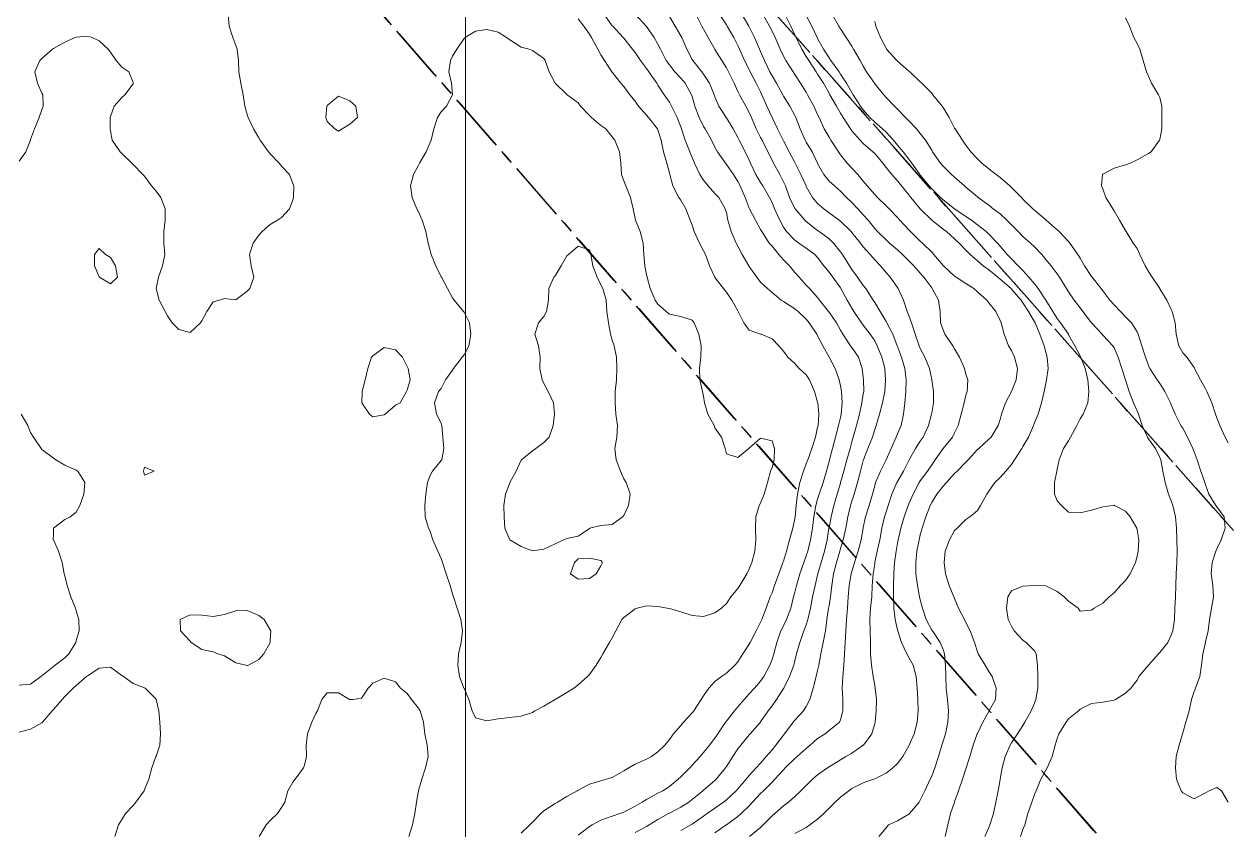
# Model space of a CAD drawing. Header units: centimetres. Extents: x 0 to 642158, y -847 to 649707.
# Drawn here: x 617247.5 to 617300.2, y 620325.5 to 620360.8 of the extents above; entities that cross this region are included whole.
import ezdxf

# ---------------------------------------------------------------- set-up
doc = ezdxf.new("R2010")
doc.units = ezdxf.units.CM
doc.header["$MEASUREMENT"] = 0
doc.linetypes.add('CENTERX2', pattern=[4, 2.5, -0.5, 0.5, -0.5])
doc.layers.add('MEV_grille', color=254, linetype='Continuous', lineweight=9)
doc.layers.add('WAL_topographie 0.5', color=253, linetype='Continuous', lineweight=20)
doc.layers.add('SPW_parcellaire cadastral', color=7, linetype='CENTERX2', lineweight=25, true_color=0xff0542)

# ---------------------------------------------------------------- blocks, each defined once
blk = doc.blocks.new('*U112')
at = {"layer": 'MEV_grille', "transparency": 33554687}
blk.add_lwpolyline([(0, 1825.476), (0, -1825.476)], dxfattribs=at)
blk = doc.blocks.new('*U113')
at = {"layer": 'MEV_grille', "color": 0, "linetype": 'ByBlock', "lineweight": -2, "transparency": 16777216}
blk.add_blockref('*U112', (1900, 0), dxfattribs=at)

msp = doc.modelspace()

# ---------------------------------------------------------------- linework, layer by layer
at = {"layer": 'SPW_parcellaire cadastral'}
for points in [[(617286.739, 620465.896), (617334.299, 620378.327), (617337.548, 620363.525), (617308.437, 620329.669), (617205.087, 620446.27), (617211.998, 620451.663), (617233.03, 620423.492), (617286.739, 620465.896)], [(617308.437, 620329.669), (617303.071, 620323.455), (617299.621, 620319.465), (617195.532, 620438.811), (617205.087, 620446.27), (617308.437, 620329.669)], [(617299.621, 620319.465), (617271.662, 620287.186), (617203.974, 620367.182), (617164.102, 620414.279), (617195.532, 620438.811), (617299.621, 620319.465)]]:
    msp.add_lwpolyline(points, dxfattribs=at)
at = {"layer": 'WAL_topographie 0.5'}
for points in [[(617247.25, 620354.834), (617247.549, 620355.25), (617247.742, 620355.75), (617247.75, 620355.782), (617247.921, 620356.25), (617248.134, 620356.75), (617248.25, 620357.093), (617248.306, 620357.25), (617248.282, 620357.75), (617248.25, 620357.815), (617248.047, 620358.25), (617247.943, 620358.75), (617248.156, 620359.25), (617248.25, 620359.341), (617248.71, 620359.75), (617248.75, 620359.775), (617249.25, 620360.053), (617249.711, 620360.25), (617249.75, 620360.266), (617250.25, 620360.311), (617250.447, 620360.25), (617250.75, 620360.103), (617251.153, 620359.75), (617251.25, 620359.606), (617251.498, 620359.25), (617251.75, 620358.957), (617252.051, 620358.75), (617252.25, 620358.285), (617252.258, 620358.25), (617252.25, 620358.229), (617251.875, 620357.75), (617251.75, 620357.627), (617251.421, 620357.25), (617251.25, 620356.788), (617251.24, 620356.75), (617251.235, 620356.25), (617251.25, 620356.171), (617251.333, 620355.75), (617251.684, 620355.25), (617251.75, 620355.171), (617252.192, 620354.75), (617252.25, 620354.697), (617252.665, 620354.25), (617252.75, 620354.182), (617253.056, 620353.75), (617253.25, 620353.519), (617253.467, 620353.25), (617253.652, 620352.75), (617253.653, 620352.25), (617253.592, 620351.75), (617253.586, 620351.25), (617253.629, 620350.75), (617253.529, 620350.25), (617253.352, 620349.75), (617253.25, 620349.25), (617253.382, 620348.75), (617253.656, 620348.25), (617253.75, 620348.056), (617253.961, 620347.75), (617254.25, 620347.464), (617254.75, 620347.336), (617255.2, 620347.75), (617255.25, 620347.835), (617255.477, 620348.25), (617255.75, 620348.668), (617256.036, 620348.75), (617256.25, 620348.815), (617256.75, 620348.759), (617257.25, 620349.14), (617257.358, 620349.25), (617257.535, 620349.75), (617257.426, 620350.25), (617257.342, 620350.75), (617257.5, 620351.25), (617257.75, 620351.591), (617257.897, 620351.75), (617258.25, 620352.058), (617258.567, 620352.25), (617258.75, 620352.367), (617259.102, 620352.75), (617259.25, 620353.144), (617259.279, 620353.25), (617259.293, 620353.75), (617259.25, 620353.861), (617259.101, 620354.25), (617258.75, 620354.614), (617258.64, 620354.75), (617258.25, 620355.165), (617258.18, 620355.25), (617257.813, 620355.75), (617257.75, 620355.866), (617257.522, 620356.25), (617257.292, 620356.75), (617257.25, 620356.885), (617257.147, 620357.25), (617257.07, 620357.75), (617256.967, 620358.25), (617256.88, 620358.75), (617256.863, 620359.25), (617256.802, 620359.75), (617256.75, 620359.898), (617256.616, 620360.25), (617256.455, 620360.75), (617256.405, 620361.25)], [(617272.907, 620361.25), (617273.25, 620360.767), (617273.265, 620360.75), (617273.728, 620360.25), (617273.75, 620360.223), (617274.134, 620359.75), (617274.25, 620359.595), (617274.488, 620359.25), (617274.75, 620358.903), (617274.854, 620358.75), (617275.201, 620358.25), (617275.25, 620358.172), (617275.525, 620357.75), (617275.75, 620357.417), (617275.838, 620357.25), (617276.095, 620356.75), (617276.25, 620356.345), (617276.285, 620356.25), (617276.443, 620355.75), (617276.648, 620355.25), (617276.75, 620355.004), (617276.858, 620354.75), (617277.085, 620354.25), (617277.25, 620353.997), (617277.451, 620353.75), (617277.75, 620353.417), (617277.914, 620353.25), (617278.202, 620352.75), (617278.25, 620352.583), (617278.316, 620352.25), (617278.465, 620351.75), (617278.68, 620351.25), (617278.75, 620351.116), (617278.94, 620350.75), (617279.231, 620350.25), (617279.25, 620350.218), (617279.591, 620349.75), (617279.75, 620349.542), (617280.047, 620349.25), (617280.25, 620349.086), (617280.651, 620348.75), (617280.75, 620348.689), (617281.25, 620348.364), (617281.391, 620348.25), (617281.75, 620347.907), (617281.878, 620347.75), (617282.213, 620347.25), (617282.25, 620347.186), (617282.475, 620346.75), (617282.748, 620346.25), (617282.75, 620346.247), (617283.018, 620345.75), (617283.196, 620345.25), (617283.25, 620344.99), (617283.294, 620344.75), (617283.328, 620344.25), (617283.282, 620343.75), (617283.25, 620343.61), (617283.164, 620343.25), (617283.037, 620342.75), (617282.901, 620342.25), (617282.765, 620341.75), (617282.75, 620341.683), (617282.639, 620341.25), (617282.486, 620340.75), (617282.314, 620340.25), (617282.25, 620340.029), (617282.171, 620339.75), (617282.085, 620339.25), (617282.017, 620338.75), (617281.937, 620338.25), (617281.82, 620337.75), (617281.75, 620337.536), (617281.647, 620337.25), (617281.473, 620336.75), (617281.327, 620336.25), (617281.25, 620335.944), (617281.197, 620335.75), (617281.069, 620335.25), (617280.885, 620334.75), (617280.75, 620334.475), (617280.638, 620334.25), (617280.455, 620333.75), (617280.33, 620333.25), (617280.25, 620333), (617280.155, 620332.75), (617279.89, 620332.25), (617279.75, 620332.056), (617279.478, 620331.75), (617279.25, 620331.499), (617279.026, 620331.25), (617278.75, 620330.921), (617278.602, 620330.75), (617278.25, 620330.298), (617278.215, 620330.25), (617277.879, 620329.75), (617277.75, 620329.556), (617277.514, 620329.25), (617277.25, 620328.921), (617277.093, 620328.75), (617276.75, 620328.367), (617276.641, 620328.25), (617276.25, 620327.852), (617276.139, 620327.75), (617275.75, 620327.441), (617275.465, 620327.25), (617275.25, 620327.139), (617274.75, 620326.866), (617274.557, 620326.75), (617274.25, 620326.577), (617273.75, 620326.314), (617273.574, 620326.25), (617273.25, 620326.141), (617272.75, 620325.958), (617272.372, 620325.75), (617272.25, 620325.677), (617271.75, 620325.308)], [(617274.287, 620361.25), (617274.739, 620360.75), (617274.75, 620360.736), (617275.083, 620360.25), (617275.25, 620359.964), (617275.362, 620359.75), (617275.604, 620359.25), (617275.75, 620359.053), (617275.994, 620358.75), (617276.25, 620358.471), (617276.447, 620358.25), (617276.726, 620357.75), (617276.75, 620357.673), (617276.873, 620357.25), (617277.052, 620356.75), (617277.25, 620356.357), (617277.314, 620356.25), (617277.599, 620355.75), (617277.75, 620355.454), (617277.86, 620355.25), (617278.206, 620354.75), (617278.25, 620354.697), (617278.558, 620354.25), (617278.75, 620353.949), (617278.847, 620353.75), (617279.07, 620353.25), (617279.25, 620352.781), (617279.267, 620352.75), (617279.52, 620352.25), (617279.75, 620351.844), (617279.797, 620351.75), (617280.129, 620351.25), (617280.25, 620351.11), (617280.544, 620350.75), (617280.75, 620350.515), (617281.012, 620350.25), (617281.25, 620349.965), (617281.433, 620349.75), (617281.75, 620349.41), (617281.896, 620349.25), (617282.25, 620348.865), (617282.338, 620348.75), (617282.73, 620348.25), (617282.75, 620348.224), (617283.069, 620347.75), (617283.25, 620347.429), (617283.356, 620347.25), (617283.696, 620346.75), (617283.75, 620346.672), (617284.033, 620346.25), (617284.201, 620345.75), (617284.25, 620345.375), (617284.265, 620345.25), (617284.268, 620344.75), (617284.25, 620344.637), (617284.191, 620344.25), (617284.077, 620343.75), (617283.95, 620343.25), (617283.81, 620342.75), (617283.75, 620342.543), (617283.669, 620342.25), (617283.523, 620341.75), (617283.394, 620341.25), (617283.256, 620340.75), (617283.25, 620340.729), (617283.1, 620340.25), (617282.96, 620339.75), (617282.841, 620339.25), (617282.75, 620338.765), (617282.747, 620338.75), (617282.662, 620338.25), (617282.549, 620337.75), (617282.402, 620337.25), (617282.258, 620336.75), (617282.25, 620336.714), (617282.135, 620336.25), (617282.026, 620335.75), (617281.929, 620335.25), (617281.821, 620334.75), (617281.75, 620334.521), (617281.649, 620334.25), (617281.462, 620333.75), (617281.328, 620333.25), (617281.25, 620332.937), (617281.203, 620332.75), (617281.021, 620332.25), (617280.766, 620331.75), (617280.75, 620331.725), (617280.444, 620331.25), (617280.25, 620330.973), (617280.084, 620330.75), (617279.75, 620330.265), (617279.738, 620330.25), (617279.293, 620329.75), (617279.25, 620329.703), (617278.88, 620329.25), (617278.75, 620329.079), (617278.539, 620328.75), (617278.25, 620328.307), (617278.209, 620328.25), (617277.806, 620327.75), (617277.75, 620327.695), (617277.25, 620327.275), (617277.222, 620327.25), (617276.75, 620326.871), (617276.597, 620326.75), (617276.25, 620326.525), (617275.75, 620326.268), (617275.715, 620326.25), (617275.25, 620325.987), (617274.862, 620325.75), (617274.75, 620325.681), (617274.25, 620325.426)], [(617276.93, 620361.25), (617277.178, 620360.75), (617277.25, 620360.616), (617277.455, 620360.25), (617277.736, 620359.75), (617277.75, 620359.729), (617278.043, 620359.25), (617278.25, 620358.922), (617278.345, 620358.75), (617278.592, 620358.25), (617278.75, 620357.894), (617278.818, 620357.75), (617279.097, 620357.25), (617279.25, 620356.968), (617279.346, 620356.75), (617279.557, 620356.25), (617279.75, 620355.873), (617279.813, 620355.75), (617280.071, 620355.25), (617280.25, 620354.883), (617280.316, 620354.75), (617280.596, 620354.25), (617280.75, 620353.937), (617280.834, 620353.75), (617281.016, 620353.25), (617281.25, 620352.766), (617281.26, 620352.75), (617281.684, 620352.25), (617281.75, 620352.187), (617282.25, 620351.799), (617282.318, 620351.75), (617282.75, 620351.433), (617282.946, 620351.25), (617283.25, 620350.864), (617283.334, 620350.75), (617283.647, 620350.25), (617283.75, 620350.094), (617283.995, 620349.75), (617284.25, 620349.387), (617284.358, 620349.25), (617284.687, 620348.75), (617284.75, 620348.649), (617284.986, 620348.25), (617285.25, 620347.807), (617285.281, 620347.75), (617285.539, 620347.25), (617285.738, 620346.75), (617285.75, 620346.718), (617285.93, 620346.25), (617286.078, 620345.75), (617286.131, 620345.25), (617286.115, 620344.75), (617286.068, 620344.25), (617286.007, 620343.75), (617285.904, 620343.25), (617285.75, 620342.887), (617285.698, 620342.75), (617285.47, 620342.25), (617285.253, 620341.75), (617285.25, 620341.745), (617285.001, 620341.25), (617284.791, 620340.75), (617284.75, 620340.611), (617284.654, 620340.25), (617284.502, 620339.75), (617284.343, 620339.25), (617284.25, 620338.786), (617284.243, 620338.75), (617284.154, 620338.25), (617284.02, 620337.75), (617283.871, 620337.25), (617283.75, 620336.857), (617283.72, 620336.75), (617283.629, 620336.25), (617283.59, 620335.75), (617283.551, 620335.25), (617283.52, 620334.75), (617283.492, 620334.25), (617283.45, 620333.75), (617283.422, 620333.25), (617283.4, 620332.75), (617283.351, 620332.25), (617283.331, 620331.75), (617283.35, 620331.25), (617283.355, 620330.75), (617283.25, 620330.36), (617283.205, 620330.25), (617282.75, 620329.889), (617282.574, 620329.75), (617282.25, 620329.534), (617281.921, 620329.25), (617281.75, 620329.105), (617281.347, 620328.75), (617281.25, 620328.667), (617280.825, 620328.25), (617280.75, 620328.172), (617280.378, 620327.75), (617280.25, 620327.623), (617279.876, 620327.25), (617279.75, 620327.128), (617279.399, 620326.75), (617279.25, 620326.589), (617278.903, 620326.25), (617278.75, 620326.114), (617278.25, 620325.757), (617278.24, 620325.75), (617277.75, 620325.411)], [(617277.958, 620361.25), (617278.25, 620360.809), (617278.288, 620360.75), (617278.575, 620360.25), (617278.75, 620359.904), (617278.82, 620359.75), (617279.043, 620359.25), (617279.25, 620358.849), (617279.298, 620358.75), (617279.558, 620358.25), (617279.75, 620357.872), (617279.81, 620357.75), (617280.029, 620357.25), (617280.249, 620356.75), (617280.25, 620356.748), (617280.497, 620356.25), (617280.738, 620355.75), (617280.75, 620355.725), (617280.995, 620355.25), (617281.25, 620354.779), (617281.266, 620354.75), (617281.518, 620354.25), (617281.74, 620353.75), (617281.75, 620353.727), (617282.03, 620353.25), (617282.25, 620352.989), (617282.517, 620352.75), (617282.75, 620352.571), (617283.197, 620352.25), (617283.25, 620352.211), (617283.715, 620351.75), (617283.75, 620351.711), (617284.129, 620351.25), (617284.25, 620351.09), (617284.554, 620350.75), (617284.75, 620350.514), (617285.009, 620350.25), (617285.25, 620349.96), (617285.423, 620349.75), (617285.75, 620349.297), (617285.783, 620349.25), (617286.016, 620348.75), (617286.18, 620348.25), (617286.25, 620348.071), (617286.361, 620347.75), (617286.53, 620347.25), (617286.7, 620346.75), (617286.75, 620346.633), (617286.95, 620346.25), (617287.148, 620345.75), (617287.25, 620345.264), (617287.253, 620345.25), (617287.323, 620344.75), (617287.325, 620344.25), (617287.25, 620343.805), (617287.241, 620343.75), (617287.109, 620343.25), (617286.872, 620342.75), (617286.75, 620342.571), (617286.539, 620342.25), (617286.268, 620341.75), (617286.25, 620341.717), (617286.015, 620341.25), (617285.75, 620340.793), (617285.725, 620340.75), (617285.494, 620340.25), (617285.335, 620339.75), (617285.25, 620339.469), (617285.186, 620339.25), (617285.063, 620338.75), (617284.97, 620338.25), (617284.864, 620337.75), (617284.759, 620337.25), (617284.75, 620337.187), (617284.685, 620336.75), (617284.646, 620336.25), (617284.623, 620335.75), (617284.569, 620335.25), (617284.534, 620334.75), (617284.555, 620334.25), (617284.566, 620333.75), (617284.565, 620333.25), (617284.604, 620332.75), (617284.683, 620332.25), (617284.75, 620331.864), (617284.777, 620331.75), (617284.826, 620331.25), (617284.82, 620330.75), (617284.769, 620330.25), (617284.75, 620330.191), (617284.622, 620329.75), (617284.253, 620329.25), (617284.25, 620329.248), (617283.75, 620328.897), (617283.491, 620328.75), (617283.25, 620328.607), (617282.75, 620328.294), (617282.687, 620328.25), (617282.25, 620327.95), (617282.017, 620327.75), (617281.75, 620327.484), (617281.511, 620327.25), (617281.25, 620327.002), (617280.968, 620326.75), (617280.75, 620326.586), (617280.368, 620326.25), (617280.25, 620326.148), (617279.866, 620325.75), (617279.75, 620325.645), (617279.267, 620325.25)], [(617278.938, 620361.25), (617279.233, 620360.75), (617279.25, 620360.717), (617279.484, 620360.25), (617279.706, 620359.75), (617279.75, 620359.648), (617279.921, 620359.25), (617280.161, 620358.75), (617280.25, 620358.574), (617280.439, 620358.25), (617280.717, 620357.75), (617280.75, 620357.688), (617281.024, 620357.25), (617281.25, 620356.843), (617281.298, 620356.75), (617281.483, 620356.25), (617281.706, 620355.75), (617281.75, 620355.673), (617282.009, 620355.25), (617282.244, 620354.75), (617282.25, 620354.736), (617282.516, 620354.25), (617282.75, 620353.965), (617282.986, 620353.75), (617283.25, 620353.522), (617283.513, 620353.25), (617283.75, 620353.032), (617284.016, 620352.75), (617284.25, 620352.486), (617284.458, 620352.25), (617284.75, 620351.891), (617284.877, 620351.75), (617285.25, 620351.383), (617285.397, 620351.25), (617285.75, 620350.951), (617285.969, 620350.75), (617286.25, 620350.467), (617286.462, 620350.25), (617286.75, 620349.933), (617286.908, 620349.75), (617287.25, 620349.28), (617287.276, 620349.25), (617287.551, 620348.75), (617287.618, 620348.25), (617287.638, 620347.75), (617287.75, 620347.448), (617287.83, 620347.25), (617288.174, 620346.75), (617288.25, 620346.614), (617288.464, 620346.25), (617288.682, 620345.75), (617288.75, 620345.5), (617288.835, 620345.25), (617288.806, 620344.75), (617288.75, 620344.586), (617288.668, 620344.25), (617288.543, 620343.75), (617288.416, 620343.25), (617288.25, 620342.93), (617288.156, 620342.75), (617287.757, 620342.25), (617287.75, 620342.241), (617287.402, 620341.75), (617287.25, 620341.534), (617287.062, 620341.25), (617286.75, 620340.827), (617286.701, 620340.75), (617286.434, 620340.25), (617286.25, 620339.817), (617286.223, 620339.75), (617286.042, 620339.25), (617285.892, 620338.75), (617285.779, 620338.25), (617285.75, 620338.091), (617285.692, 620337.75), (617285.624, 620337.25), (617285.586, 620336.75), (617285.57, 620336.25), (617285.574, 620335.75), (617285.594, 620335.25), (617285.65, 620334.75), (617285.75, 620334.305), (617285.764, 620334.25), (617285.921, 620333.75), (617286.157, 620333.25), (617286.25, 620333.09), (617286.441, 620332.75), (617286.574, 620332.25), (617286.616, 620331.75), (617286.647, 620331.25), (617286.657, 620330.75), (617286.607, 620330.25), (617286.475, 620329.75), (617286.267, 620329.25), (617286.25, 620329.217), (617285.98, 620328.75), (617285.75, 620328.448), (617285.543, 620328.25), (617285.25, 620328.018), (617284.75, 620327.769), (617284.7, 620327.75), (617284.25, 620327.589), (617283.75, 620327.342), (617283.613, 620327.25), (617283.25, 620326.974), (617283.016, 620326.75), (617282.75, 620326.481), (617282.524, 620326.25), (617282.25, 620326.003), (617281.903, 620325.75), (617281.75, 620325.644), (617281.25, 620325.37)], [(617279.866, 620361.25), (617280.146, 620360.75), (617280.25, 620360.538), (617280.39, 620360.25), (617280.604, 620359.75), (617280.75, 620359.445), (617280.855, 620359.25), (617281.179, 620358.75), (617281.25, 620358.64), (617281.502, 620358.25), (617281.75, 620357.853), (617281.811, 620357.75), (617282.083, 620357.25), (617282.25, 620356.88), (617282.313, 620356.75), (617282.54, 620356.25), (617282.75, 620355.888), (617282.834, 620355.75), (617283.162, 620355.25), (617283.25, 620355.118), (617283.547, 620354.75), (617283.75, 620354.535), (617284.015, 620354.25), (617284.25, 620353.967), (617284.426, 620353.75), (617284.75, 620353.381), (617284.876, 620353.25), (617285.25, 620352.882), (617285.383, 620352.75), (617285.75, 620352.37), (617285.856, 620352.25), (617286.25, 620351.83), (617286.326, 620351.75), (617286.75, 620351.337), (617286.845, 620351.25), (617287.25, 620350.847), (617287.342, 620350.75), (617287.75, 620350.267), (617287.766, 620350.25), (617288.25, 620349.799), (617288.317, 620349.75), (617288.75, 620349.478), (617289.099, 620349.25), (617289.25, 620349.118), (617289.659, 620348.75), (617289.75, 620348.635), (617290.062, 620348.25), (617290.25, 620347.857), (617290.295, 620347.75), (617290.427, 620347.25), (617290.613, 620346.75), (617290.75, 620346.534), (617290.873, 620346.25), (617291.003, 620345.75), (617290.947, 620345.25), (617290.75, 620344.75), (617290.75, 620344.75), (617290.49, 620344.25), (617290.31, 620343.75), (617290.25, 620343.518), (617290.162, 620343.25), (617289.854, 620342.75), (617289.75, 620342.658), (617289.309, 620342.25), (617289.25, 620342.202), (617288.847, 620341.75), (617288.75, 620341.653), (617288.358, 620341.25), (617288.25, 620341.148), (617287.895, 620340.75), (617287.75, 620340.595), (617287.48, 620340.25), (617287.25, 620339.881), (617287.185, 620339.75), (617286.985, 620339.25), (617286.824, 620338.75), (617286.75, 620338.463), (617286.699, 620338.25), (617286.603, 620337.75), (617286.546, 620337.25), (617286.552, 620336.75), (617286.621, 620336.25), (617286.721, 620335.75), (617286.75, 620335.62), (617286.841, 620335.25), (617287.002, 620334.75), (617287.25, 620334.289), (617287.277, 620334.25), (617287.624, 620333.75), (617287.75, 620333.437), (617287.806, 620333.25), (617287.849, 620332.75), (617287.862, 620332.25), (617287.89, 620331.75), (617287.939, 620331.25), (617287.985, 620330.75), (617287.959, 620330.25), (617287.848, 620329.75), (617287.75, 620329.428), (617287.696, 620329.25), (617287.547, 620328.75), (617287.387, 620328.25), (617287.25, 620327.89), (617287.187, 620327.75), (617286.952, 620327.25), (617286.75, 620326.83), (617286.698, 620326.75), (617286.279, 620326.25), (617286.25, 620326.22), (617285.75, 620325.931), (617285.35, 620325.75), (617285.25, 620325.63), (617284.935, 620325.25)], [(617280.826, 620361.25), (617281.077, 620360.75), (617281.25, 620360.367), (617281.304, 620360.25), (617281.557, 620359.75), (617281.75, 620359.429), (617281.856, 620359.25), (617282.181, 620358.75), (617282.25, 620358.646), (617282.504, 620358.25), (617282.75, 620357.816), (617282.789, 620357.75), (617283.069, 620357.25), (617283.25, 620356.941), (617283.369, 620356.75), (617283.69, 620356.25), (617283.75, 620356.159), (617284.107, 620355.75), (617284.25, 620355.606), (617284.675, 620355.25), (617284.75, 620355.176), (617285.101, 620354.75), (617285.25, 620354.566), (617285.508, 620354.25), (617285.75, 620353.976), (617285.926, 620353.75), (617286.25, 620353.367), (617286.341, 620353.25), (617286.748, 620352.75), (617286.75, 620352.748), (617287.25, 620352.25), (617287.25, 620352.25), (617287.75, 620351.852), (617287.893, 620351.75), (617288.25, 620351.436), (617288.451, 620351.25), (617288.75, 620350.933), (617288.933, 620350.75), (617289.25, 620350.473), (617289.506, 620350.25), (617289.75, 620350.073), (617290.15, 620349.75), (617290.25, 620349.671), (617290.735, 620349.25), (617290.75, 620349.235), (617291.166, 620348.75), (617291.25, 620348.628), (617291.491, 620348.25), (617291.75, 620347.802), (617291.779, 620347.75), (617291.994, 620347.25), (617292.176, 620346.75), (617292.25, 620346.464), (617292.311, 620346.25), (617292.357, 620345.75), (617292.283, 620345.25), (617292.25, 620345.113), (617292.175, 620344.75), (617292.063, 620344.25), (617291.915, 620343.75), (617291.75, 620343.374), (617291.71, 620343.25), (617291.488, 620342.75), (617291.25, 620342.33), (617291.199, 620342.25), (617290.88, 620341.75), (617290.75, 620341.546), (617290.497, 620341.25), (617290.25, 620340.97), (617290.01, 620340.75), (617289.75, 620340.382), (617289.661, 620340.25), (617289.394, 620339.75), (617289.25, 620339.528), (617288.913, 620339.25), (617288.75, 620339.14), (617288.37, 620338.75), (617288.25, 620338.646), (617288.034, 620338.25), (617287.84, 620337.75), (617287.79, 620337.25), (617287.857, 620336.75), (617288.009, 620336.25), (617288.214, 620335.75), (617288.25, 620335.667), (617288.428, 620335.25), (617288.68, 620334.75), (617288.75, 620334.624), (617288.937, 620334.25), (617289.121, 620333.75), (617289.25, 620333.333), (617289.286, 620333.25), (617289.59, 620332.75), (617289.75, 620332.48), (617289.893, 620332.25), (617290.077, 620331.75), (617290.039, 620331.25), (617289.765, 620330.75), (617289.75, 620330.728), (617289.484, 620330.25), (617289.25, 620329.765), (617289.244, 620329.75), (617289.07, 620329.25), (617288.918, 620328.75), (617288.765, 620328.25), (617288.75, 620328.206), (617288.6, 620327.75), (617288.43, 620327.25), (617288.25, 620326.77), (617288.243, 620326.75), (617288.074, 620326.25), (617287.961, 620325.75), (617287.841, 620325.25)], [(617282.904, 620361.25), (617283.179, 620360.75), (617283.25, 620360.631), (617283.5, 620360.25), (617283.75, 620359.874), (617283.825, 620359.75), (617284.11, 620359.25), (617284.25, 620358.997), (617284.39, 620358.75), (617284.735, 620358.25), (617284.75, 620358.229), (617285.147, 620357.75), (617285.25, 620357.633), (617285.616, 620357.25), (617285.75, 620357.117), (617286.107, 620356.75), (617286.25, 620356.6), (617286.583, 620356.25), (617286.75, 620356.052), (617286.975, 620355.75), (617287.25, 620355.312), (617287.289, 620355.25), (617287.637, 620354.75), (617287.75, 620354.617), (617288.119, 620354.25), (617288.25, 620354.133), (617288.686, 620353.75), (617288.75, 620353.696), (617289.25, 620353.273), (617289.279, 620353.25), (617289.75, 620352.91), (617289.95, 620352.75), (617290.25, 620352.525), (617290.549, 620352.25), (617290.75, 620352.053), (617291.044, 620351.75), (617291.25, 620351.538), (617291.579, 620351.25), (617291.75, 620351.081), (617292.071, 620350.75), (617292.25, 620350.522), (617292.478, 620350.25), (617292.75, 620349.903), (617292.851, 620349.75), (617293.164, 620349.25), (617293.25, 620349.114), (617293.491, 620348.75), (617293.75, 620348.405), (617293.869, 620348.25), (617294.25, 620347.755), (617294.254, 620347.75), (617294.716, 620347.25), (617294.75, 620347.215), (617295.192, 620346.75), (617295.25, 620346.656), (617295.425, 620346.25), (617295.576, 620345.75), (617295.75, 620345.25), (617295.75, 620345.25), (617295.903, 620344.75), (617296.095, 620344.25), (617296.25, 620343.895), (617296.314, 620343.75), (617296.476, 620343.25), (617296.703, 620342.75), (617296.75, 620342.673), (617297.052, 620342.25), (617297.25, 620341.85), (617297.288, 620341.75), (617297.379, 620341.25), (617297.482, 620340.75), (617297.628, 620340.25), (617297.75, 620339.951), (617297.821, 620339.75), (617297.941, 620339.25), (617297.975, 620338.75), (617297.989, 620338.25), (617298.012, 620337.75), (617297.999, 620337.25), (617297.966, 620336.75), (617297.952, 620336.25), (617297.928, 620335.75), (617297.91, 620335.25), (617297.893, 620334.75), (617297.816, 620334.25), (617297.75, 620334.071), (617297.603, 620333.75), (617297.25, 620333.306), (617297.196, 620333.25), (617296.753, 620332.75), (617296.75, 620332.746), (617296.335, 620332.25), (617296.25, 620332.095), (617295.984, 620331.75), (617295.75, 620331.527), (617295.306, 620331.25), (617295.25, 620331.223), (617294.75, 620331.129), (617294.25, 620331.068), (617293.75, 620330.817), (617293.682, 620330.75), (617293.25, 620330.402), (617293.143, 620330.25), (617292.827, 620329.75), (617292.75, 620329.541), (617292.656, 620329.25), (617292.523, 620328.75), (617292.305, 620328.25), (617292.25, 620328.156), (617292.026, 620327.75), (617291.822, 620327.25), (617291.75, 620327.083), (617291.637, 620326.75), (617291.468, 620326.25), (617291.324, 620325.75), (617291.25, 620325.553), (617291.136, 620325.25)], [(617271.75, 620361.078), (617272.008, 620360.75), (617272.25, 620360.402), (617272.338, 620360.25), (617272.618, 620359.75), (617272.75, 620359.502), (617272.906, 620359.25), (617273.234, 620358.75), (617273.25, 620358.731), (617273.63, 620358.25), (617273.75, 620358.105), (617274.021, 620357.75), (617274.25, 620357.467), (617274.401, 620357.25), (617274.75, 620356.846), (617274.833, 620356.75), (617275.23, 620356.25), (617275.25, 620356.204), (617275.392, 620355.75), (617275.497, 620355.25), (617275.639, 620354.75), (617275.75, 620354.317), (617275.769, 620354.25), (617275.895, 620353.75), (617276.171, 620353.25), (617276.25, 620353.126), (617276.468, 620352.75), (617276.663, 620352.25), (617276.75, 620352.03), (617276.834, 620351.75), (617277.066, 620351.25), (617277.25, 620350.915), (617277.331, 620350.75), (617277.515, 620350.25), (617277.744, 620349.75), (617277.75, 620349.742), (617278.124, 620349.25), (617278.25, 620349.099), (617278.484, 620348.75), (617278.75, 620348.276), (617278.763, 620348.25), (617279.019, 620347.75), (617279.25, 620347.432), (617279.75, 620347.257), (617279.781, 620347.25), (617280.25, 620347.058), (617280.543, 620346.75), (617280.75, 620346.517), (617280.941, 620346.25), (617281.25, 620345.966), (617281.439, 620345.75), (617281.75, 620345.472), (617281.89, 620345.25), (617282.118, 620344.75), (617282.25, 620344.28), (617282.256, 620344.25), (617282.304, 620343.75), (617282.266, 620343.25), (617282.25, 620343.174), (617282.149, 620342.75), (617281.996, 620342.25), (617281.813, 620341.75), (617281.75, 620341.573), (617281.628, 620341.25), (617281.467, 620340.75), (617281.36, 620340.25), (617281.308, 620339.75), (617281.261, 620339.25), (617281.25, 620339.182), (617281.156, 620338.75), (617281.02, 620338.25), (617280.882, 620337.75), (617280.75, 620337.311), (617280.73, 620337.25), (617280.55, 620336.75), (617280.361, 620336.25), (617280.25, 620335.927), (617280.172, 620335.75), (617279.989, 620335.25), (617279.801, 620334.75), (617279.75, 620334.634), (617279.551, 620334.25), (617279.289, 620333.75), (617279.25, 620333.666), (617278.967, 620333.25), (617278.75, 620332.893), (617278.626, 620332.75), (617278.25, 620332.404), (617278.028, 620332.25), (617277.75, 620332.034), (617277.473, 620331.75), (617277.25, 620331.411), (617277.146, 620331.25), (617276.819, 620330.75), (617276.75, 620330.661), (617276.366, 620330.25), (617276.25, 620330.114), (617275.938, 620329.75), (617275.75, 620329.5), (617275.547, 620329.25), (617275.25, 620328.955), (617274.968, 620328.75), (617274.75, 620328.639), (617274.25, 620328.42), (617273.97, 620328.25), (617273.75, 620328.115), (617273.25, 620327.823), (617273, 620327.75), (617272.75, 620327.689), (617272.25, 620327.543), (617271.75, 620327.27), (617271.713, 620327.25), (617271.25, 620326.997), (617270.843, 620326.75), (617270.75, 620326.696), (617270.25, 620326.373), (617270.115, 620326.25), (617269.75, 620325.87), (617269.629, 620325.75), (617269.25, 620325.395)], [(617275.75, 620361.173), (617275.998, 620360.75), (617276.25, 620360.322), (617276.29, 620360.25), (617276.517, 620359.75), (617276.75, 620359.297), (617276.777, 620359.25), (617277.17, 620358.75), (617277.25, 620358.642), (617277.503, 620358.25), (617277.714, 620357.75), (617277.75, 620357.652), (617277.921, 620357.25), (617278.24, 620356.75), (617278.25, 620356.735), (617278.542, 620356.25), (617278.75, 620355.868), (617278.808, 620355.75), (617279.074, 620355.25), (617279.25, 620354.878), (617279.305, 620354.75), (617279.541, 620354.25), (617279.75, 620353.901), (617279.848, 620353.75), (617280.135, 620353.25), (617280.25, 620353.031), (617280.365, 620352.75), (617280.59, 620352.25), (617280.75, 620351.951), (617280.888, 620351.75), (617281.25, 620351.37), (617281.42, 620351.25), (617281.75, 620351.021), (617282.122, 620350.75), (617282.25, 620350.614), (617282.525, 620350.25), (617282.75, 620349.979), (617282.921, 620349.75), (617283.25, 620349.285), (617283.272, 620349.25), (617283.548, 620348.75), (617283.75, 620348.4), (617283.838, 620348.25), (617284.167, 620347.75), (617284.25, 620347.644), (617284.558, 620347.25), (617284.75, 620346.966), (617284.861, 620346.75), (617285.061, 620346.25), (617285.188, 620345.75), (617285.226, 620345.25), (617285.189, 620344.75), (617285.089, 620344.25), (617284.957, 620343.75), (617284.812, 620343.25), (617284.75, 620343.075), (617284.647, 620342.75), (617284.453, 620342.25), (617284.26, 620341.75), (617284.25, 620341.719), (617284.125, 620341.25), (617284.002, 620340.75), (617283.849, 620340.25), (617283.75, 620339.944), (617283.694, 620339.75), (617283.577, 620339.25), (617283.478, 620338.75), (617283.364, 620338.25), (617283.25, 620337.858), (617283.222, 620337.75), (617283.077, 620337.25), (617282.946, 620336.75), (617282.872, 620336.25), (617282.816, 620335.75), (617282.75, 620335.364), (617282.729, 620335.25), (617282.658, 620334.75), (617282.594, 620334.25), (617282.494, 620333.75), (617282.396, 620333.25), (617282.302, 620332.75), (617282.25, 620332.524), (617282.186, 620332.25), (617282.06, 620331.75), (617281.903, 620331.25), (617281.75, 620330.936), (617281.632, 620330.75), (617281.25, 620330.34), (617281.179, 620330.25), (617280.803, 620329.75), (617280.75, 620329.688), (617280.424, 620329.25), (617280.25, 620329.043), (617280, 620328.75), (617279.75, 620328.463), (617279.552, 620328.25), (617279.25, 620327.92), (617279.113, 620327.75), (617278.75, 620327.331), (617278.678, 620327.25), (617278.25, 620326.846), (617278.127, 620326.75), (617277.75, 620326.486), (617277.409, 620326.25), (617277.25, 620326.136), (617276.75, 620325.788), (617276.684, 620325.75), (617276.25, 620325.502)], [(617281.75, 620361.226), (617281.998, 620360.75), (617282.23, 620360.25), (617282.25, 620360.211), (617282.506, 620359.75), (617282.75, 620359.365), (617282.834, 620359.25), (617283.189, 620358.75), (617283.25, 620358.653), (617283.51, 620358.25), (617283.75, 620357.848), (617283.813, 620357.75), (617284.134, 620357.25), (617284.25, 620357.084), (617284.537, 620356.75), (617284.75, 620356.55), (617285.091, 620356.25), (617285.25, 620356.104), (617285.576, 620355.75), (617285.75, 620355.544), (617286.002, 620355.25), (617286.25, 620354.926), (617286.371, 620354.75), (617286.728, 620354.25), (617286.75, 620354.221), (617287.145, 620353.75), (617287.25, 620353.624), (617287.631, 620353.25), (617287.75, 620353.143), (617288.25, 620352.753), (617288.254, 620352.75), (617288.75, 620352.414), (617288.989, 620352.25), (617289.25, 620352.047), (617289.632, 620351.75), (617289.75, 620351.64), (617290.131, 620351.25), (617290.25, 620351.116), (617290.56, 620350.75), (617290.75, 620350.553), (617291.034, 620350.25), (617291.25, 620350.042), (617291.511, 620349.75), (617291.75, 620349.467), (617291.921, 620349.25), (617292.247, 620348.75), (617292.25, 620348.746), (617292.561, 620348.25), (617292.75, 620347.948), (617292.9, 620347.75), (617293.239, 620347.25), (617293.25, 620347.229), (617293.516, 620346.75), (617293.75, 620346.305), (617293.783, 620346.25), (617293.981, 620345.75), (617294.092, 620345.25), (617294.142, 620344.75), (617294.089, 620344.25), (617293.881, 620343.75), (617293.75, 620343.541), (617293.607, 620343.25), (617293.339, 620342.75), (617293.25, 620342.583), (617293.023, 620342.25), (617292.84, 620341.75), (617292.75, 620341.347), (617292.733, 620341.25), (617292.627, 620340.75), (617292.632, 620340.25), (617292.75, 620339.95), (617292.937, 620339.75), (617293.25, 620339.46), (617293.75, 620339.424), (617294.25, 620339.549), (617294.75, 620339.696), (617295.187, 620339.75), (617295.25, 620339.757), (617295.267, 620339.75), (617295.75, 620339.506), (617295.953, 620339.25), (617296.235, 620338.75), (617296.25, 620338.682), (617296.328, 620338.25), (617296.295, 620337.75), (617296.25, 620337.525), (617296.179, 620337.25), (617295.946, 620336.75), (617295.75, 620336.467), (617295.522, 620336.25), (617295.25, 620335.924), (617295.025, 620335.75), (617294.75, 620335.475), (617294.367, 620335.25), (617294.25, 620335.165), (617293.75, 620335.114), (617293.671, 620335.25), (617293.25, 620335.552), (617293.059, 620335.75), (617292.75, 620335.977), (617292.25, 620336.233), (617291.75, 620336.25), (617291.25, 620336.221), (617290.75, 620336.008), (617290.591, 620335.75), (617290.531, 620335.25), (617290.607, 620334.75), (617290.75, 620334.456), (617290.861, 620334.25), (617291.25, 620333.847), (617291.389, 620333.75), (617291.75, 620333.38), (617291.822, 620333.25), (617291.891, 620332.75), (617291.907, 620332.25), (617291.902, 620331.75), (617291.813, 620331.25), (617291.75, 620331.09), (617291.614, 620330.75), (617291.335, 620330.25), (617291.25, 620330.106), (617291.015, 620329.75), (617290.75, 620329.343), (617290.692, 620329.25), (617290.47, 620328.75), (617290.333, 620328.25), (617290.252, 620327.75), (617290.25, 620327.74), (617290.156, 620327.25), (617290.057, 620326.75), (617289.957, 620326.25), (617289.794, 620325.75), (617289.75, 620325.641), (617289.575, 620325.25)], [(617284.75, 620360.95), (617284.803, 620360.75), (617285.011, 620360.25), (617285.25, 620359.783), (617285.273, 620359.75), (617285.717, 620359.25), (617285.75, 620359.215), (617286.25, 620358.783), (617286.292, 620358.75), (617286.75, 620358.32), (617286.815, 620358.25), (617287.25, 620357.811), (617287.302, 620357.75), (617287.704, 620357.25), (617287.75, 620357.184), (617288.013, 620356.75), (617288.25, 620356.289), (617288.271, 620356.25), (617288.592, 620355.75), (617288.75, 620355.537), (617288.958, 620355.25), (617289.25, 620354.932), (617289.444, 620354.75), (617289.75, 620354.502), (617290.08, 620354.25), (617290.25, 620354.125), (617290.677, 620353.75), (617290.75, 620353.681), (617291.179, 620353.25), (617291.25, 620353.175), (617291.681, 620352.75), (617291.75, 620352.684), (617292.25, 620352.263), (617292.265, 620352.25), (617292.75, 620351.827), (617292.829, 620351.75), (617293.25, 620351.32), (617293.308, 620351.25), (617293.651, 620350.75), (617293.75, 620350.58), (617293.947, 620350.25), (617294.25, 620349.789), (617294.284, 620349.75), (617294.679, 620349.25), (617294.75, 620349.154), (617295.062, 620348.75), (617295.25, 620348.537), (617295.521, 620348.25), (617295.75, 620348.021), (617296.004, 620347.75), (617296.25, 620347.357), (617296.303, 620347.25), (617296.463, 620346.75), (617296.619, 620346.25), (617296.75, 620345.886), (617296.817, 620345.75), (617297.134, 620345.25), (617297.25, 620345.089), (617297.471, 620344.75), (617297.717, 620344.25), (617297.75, 620344.161), (617297.915, 620343.75), (617298.175, 620343.25), (617298.25, 620343.14), (617298.464, 620342.75), (617298.699, 620342.25), (617298.75, 620342.106), (617298.88, 620341.75), (617299.047, 620341.25), (617299.222, 620340.75), (617299.25, 620340.65), (617299.391, 620340.25), (617299.699, 620339.75), (617299.75, 620339.689), (617300.066, 620339.25), (617300.119, 620338.75), (617299.938, 620338.25), (617299.75, 620337.844), (617299.706, 620337.75), (617299.545, 620337.25), (617299.502, 620336.75), (617299.568, 620336.25), (617299.601, 620335.75), (617299.519, 620335.25), (617299.432, 620334.75), (617299.362, 620334.25), (617299.25, 620333.776), (617299.244, 620333.75), (617299.14, 620333.25), (617299.08, 620332.75), (617298.995, 620332.25), (617298.808, 620331.75), (617298.75, 620331.592), (617298.633, 620331.25), (617298.529, 620330.75), (617298.391, 620330.25), (617298.25, 620329.78), (617298.241, 620329.75), (617298.092, 620329.25), (617297.969, 620328.75), (617297.932, 620328.25), (617297.979, 620327.75), (617298.188, 620327.25), (617298.25, 620327.165), (617298.75, 620326.901), (617299.25, 620327.163), (617299.41, 620327.25), (617299.75, 620327.385), (617299.952, 620327.25), (617300.25, 620326.75)], [(617295.75, 620361.12), (617295.919, 620360.75), (617296.114, 620360.25), (617296.25, 620360), (617296.369, 620359.75), (617296.511, 620359.25), (617296.663, 620358.75), (617296.75, 620358.562), (617296.879, 620358.25), (617297.189, 620357.75), (617297.25, 620357.631), (617297.336, 620357.25), (617297.342, 620356.75), (617297.329, 620356.25), (617297.25, 620355.788), (617297.239, 620355.75), (617296.868, 620355.25), (617296.75, 620355.167), (617296.25, 620354.896), (617295.95, 620354.75), (617295.75, 620354.682), (617295.25, 620354.536), (617294.75, 620354.268), (617294.736, 620354.25), (617294.691, 620353.75), (617294.75, 620353.625), (617294.888, 620353.25), (617295.191, 620352.75), (617295.25, 620352.656), (617295.482, 620352.25), (617295.75, 620351.795), (617295.778, 620351.75), (617296.078, 620351.25), (617296.25, 620351.004), (617296.374, 620350.75), (617296.612, 620350.25), (617296.75, 620350.006), (617296.918, 620349.75), (617297.243, 620349.25), (617297.25, 620349.238), (617297.557, 620348.75), (617297.75, 620348.337), (617297.793, 620348.25), (617297.921, 620347.75), (617297.969, 620347.25), (617298.087, 620346.75), (617298.25, 620346.437), (617298.435, 620346.25), (617298.75, 620345.79), (617298.769, 620345.75), (617299.034, 620345.25), (617299.25, 620344.862), (617299.309, 620344.75), (617299.524, 620344.25), (617299.694, 620343.75), (617299.75, 620343.593), (617299.872, 620343.25), (617300.111, 620342.75), (617300.25, 620342.5)], [(617269.854, 620330.75), (617269.75, 620330.679), (617269.25, 620330.513), (617268.75, 620330.453), (617268.25, 620330.396), (617267.75, 620330.314), (617267.25, 620330.45), (617267.109, 620330.75), (617266.966, 620331.25), (617266.75, 620331.743), (617266.747, 620331.75), (617266.551, 620332.25), (617266.474, 620332.75), (617266.514, 620333.25), (617266.622, 620333.75), (617266.684, 620334.25), (617266.605, 620334.75), (617266.443, 620335.25), (617266.29, 620335.75), (617266.25, 620335.875), (617266.143, 620336.25), (617265.963, 620336.75), (617265.804, 620337.25), (617265.75, 620337.43), (617265.595, 620337.75), (617265.386, 620338.25), (617265.25, 620338.647), (617265.194, 620338.75), (617265.043, 620339.25), (617265.032, 620339.75), (617265.071, 620340.25), (617265.147, 620340.75), (617265.25, 620341.04), (617265.368, 620341.25), (617265.75, 620341.717), (617265.772, 620341.75), (617265.863, 620342.25), (617265.826, 620342.75), (617265.773, 620343.25), (617265.75, 620343.354), (617265.539, 620343.75), (617265.456, 620344.25), (617265.637, 620344.75), (617265.75, 620344.881), (617265.941, 620345.25), (617266.25, 620345.685), (617266.292, 620345.75), (617266.675, 620346.25), (617266.75, 620346.349), (617266.954, 620346.75), (617267.041, 620347.25), (617266.996, 620347.75), (617266.75, 620348.213), (617266.726, 620348.25), (617266.317, 620348.75), (617266.25, 620348.851), (617266.023, 620349.25), (617265.762, 620349.75), (617265.75, 620349.77), (617265.518, 620350.25), (617265.302, 620350.75), (617265.25, 620350.964), (617265.181, 620351.25), (617265.074, 620351.75), (617264.91, 620352.25), (617264.75, 620352.619), (617264.688, 620352.75), (617264.47, 620353.25), (617264.399, 620353.75), (617264.537, 620354.25), (617264.75, 620354.668), (617264.798, 620354.75), (617265.091, 620355.25), (617265.25, 620355.625), (617265.305, 620355.75), (617265.42, 620356.25), (617265.59, 620356.75), (617265.75, 620357.004), (617265.974, 620357.25), (617266.25, 620357.75), (617266.207, 620358.25), (617266.08, 620358.75), (617266.162, 620359.25), (617266.25, 620359.436), (617266.436, 620359.75), (617266.75, 620360.208), (617266.803, 620360.25), (617267.25, 620360.534), (617267.75, 620360.61), (617268.25, 620360.489), (617268.611, 620360.25), (617268.75, 620360.156), (617269.25, 620359.838), (617269.607, 620359.75), (617269.75, 620359.682), (617270.25, 620359.335), (617270.306, 620359.25), (617270.48, 620358.75), (617270.75, 620358.25), (617270.75, 620358.25), (617271.25, 620357.765), (617271.265, 620357.75), (617271.75, 620357.388), (617271.856, 620357.25), (617272.25, 620356.838), (617272.337, 620356.75), (617272.75, 620356.404), (617272.965, 620356.25), (617273.25, 620355.906), (617273.354, 620355.75), (617273.569, 620355.25), (617273.619, 620354.75), (617273.659, 620354.25), (617273.75, 620353.978), (617273.835, 620353.75), (617274.05, 620353.25), (617274.163, 620352.75), (617274.25, 620352.328), (617274.271, 620352.25), (617274.471, 620351.75), (617274.601, 620351.25), (617274.631, 620350.75), (617274.673, 620350.25), (617274.75, 620349.85), (617274.771, 620349.75), (617274.913, 620349.25), (617275.126, 620348.75), (617275.25, 620348.574), (617275.61, 620348.25), (617275.75, 620348.139), (617276.25, 620348.035), (617276.75, 620347.867), (617276.836, 620347.75), (617277.047, 620347.25), (617277.141, 620346.75), (617277.13, 620346.25), (617277.072, 620345.75), (617277.09, 620345.25), (617277.207, 620344.75), (617277.25, 620344.54), (617277.292, 620344.25), (617277.438, 620343.75), (617277.708, 620343.25), (617277.75, 620343.156), (617278.041, 620342.75), (617278.193, 620342.25), (617278.25, 620342.017), (617278.75, 620341.858), (617279.226, 620342.25), (617279.25, 620342.266), (617279.75, 620342.697), (617280.25, 620342.583), (617280.361, 620342.25), (617280.339, 620341.75), (617280.25, 620341.417), (617280.176, 620341.25), (617280.051, 620340.75), (617279.91, 620340.25), (617279.75, 620339.857), (617279.684, 620339.75), (617279.537, 620339.25), (617279.524, 620338.75), (617279.533, 620338.25), (617279.492, 620337.75), (617279.362, 620337.25), (617279.25, 620336.973), (617279.144, 620336.75), (617278.842, 620336.25), (617278.75, 620336.107), (617278.449, 620335.75), (617278.25, 620335.45), (617278.036, 620335.25), (617277.75, 620335.041), (617277.25, 620334.888), (617276.75, 620334.93), (617276.25, 620335.084), (617275.75, 620335.228), (617275.647, 620335.25), (617275.25, 620335.33), (617274.75, 620335.357), (617274.341, 620335.25), (617274.25, 620335.223), (617273.75, 620334.848), (617273.673, 620334.75), (617273.4, 620334.25), (617273.25, 620333.951), (617273.124, 620333.75), (617272.835, 620333.25), (617272.75, 620333.086), (617272.541, 620332.75), (617272.25, 620332.345), (617272.157, 620332.25), (617271.75, 620331.896), (617271.559, 620331.75), (617271.25, 620331.549), (617270.75, 620331.25), (617270.75, 620331.25), (617270.25, 620330.96), (617269.854, 620330.75)], [(617261.41, 620356.25), (617261.25, 620356.15), (617261.09, 620356.25), (617260.75, 620356.577), (617260.689, 620356.75), (617260.733, 620357.25), (617260.75, 620357.281), (617261.25, 620357.686), (617261.75, 620357.487), (617262, 620357.25), (617262.074, 620356.75), (617261.75, 620356.457), (617261.41, 620356.25)], [(617251.25, 620349.455), (617251.561, 620349.75), (617251.467, 620350.25), (617251.25, 620350.616), (617251.038, 620350.75), (617250.75, 620351.009), (617250.547, 620350.75), (617250.558, 620350.25), (617250.75, 620349.769), (617250.765, 620349.75), (617251.25, 620349.455)], [(617271.121, 620338.25), (617270.75, 620338.062), (617270.25, 620337.833), (617269.75, 620337.769), (617269.25, 620337.946), (617268.75, 620338.25), (617268.75, 620338.25), (617268.537, 620338.75), (617268.509, 620339.25), (617268.495, 620339.75), (617268.569, 620340.25), (617268.75, 620340.739), (617268.756, 620340.75), (617269.035, 620341.25), (617269.25, 620341.729), (617269.264, 620341.75), (617269.75, 620342.147), (617269.9, 620342.25), (617270.25, 620342.516), (617270.487, 620342.75), (617270.662, 620343.25), (617270.718, 620343.75), (617270.678, 620344.25), (617270.443, 620344.75), (617270.25, 620345.088), (617270.181, 620345.25), (617270.071, 620345.75), (617270.091, 620346.25), (617270.009, 620346.75), (617269.858, 620347.25), (617270.018, 620347.75), (617270.25, 620348.034), (617270.365, 620348.25), (617270.457, 620348.75), (617270.471, 620349.25), (617270.692, 620349.75), (617270.75, 620349.819), (617271.01, 620350.25), (617271.25, 620350.683), (617271.326, 620350.75), (617271.75, 620351.107), (617272.25, 620350.957), (617272.314, 620350.75), (617272.402, 620350.25), (617272.581, 620349.75), (617272.75, 620349.412), (617272.839, 620349.25), (617272.973, 620348.75), (617273.013, 620348.25), (617273.082, 620347.75), (617273.173, 620347.25), (617273.25, 620346.989), (617273.326, 620346.75), (617273.428, 620346.25), (617273.452, 620345.75), (617273.426, 620345.25), (617273.378, 620344.75), (617273.377, 620344.25), (617273.409, 620343.75), (617273.475, 620343.25), (617273.445, 620342.75), (617273.359, 620342.25), (617273.421, 620341.75), (617273.601, 620341.25), (617273.75, 620340.917), (617273.852, 620340.75), (617274.027, 620340.25), (617273.965, 620339.75), (617273.75, 620339.311), (617273.699, 620339.25), (617273.25, 620338.91), (617272.75, 620338.876), (617272.267, 620338.75), (617272.25, 620338.742), (617271.75, 620338.411), (617271.25, 620338.299), (617271.121, 620338.25)], [(617263.291, 620343.75), (617263.25, 620343.719), (617262.75, 620343.636), (617262.599, 620343.75), (617262.265, 620344.25), (617262.278, 620344.75), (617262.415, 620345.25), (617262.533, 620345.75), (617262.7, 620346.25), (617262.75, 620346.311), (617263.25, 620346.669), (617263.75, 620346.566), (617264.046, 620346.25), (617264.25, 620345.846), (617264.308, 620345.75), (617264.383, 620345.25), (617264.25, 620344.803), (617264.234, 620344.75), (617263.947, 620344.25), (617263.75, 620344.138), (617263.291, 620343.75)], [(617247.25, 620331.879), (617247.75, 620331.913), (617248.201, 620332.25), (617248.25, 620332.281), (617248.75, 620332.689), (617248.827, 620332.75), (617249.25, 620333.075), (617249.432, 620333.25), (617249.73, 620333.75), (617249.75, 620333.84), (617249.873, 620334.25), (617249.86, 620334.75), (617249.75, 620335.127), (617249.715, 620335.25), (617249.521, 620335.75), (617249.355, 620336.25), (617249.25, 620336.665), (617249.224, 620336.75), (617249.131, 620337.25), (617248.969, 620337.75), (617248.75, 620338.24), (617248.747, 620338.25), (617248.75, 620338.5), (617248.76, 620338.75), (617249.25, 620339.142), (617249.491, 620339.25), (617249.75, 620339.458), (617249.912, 620339.75), (617250.091, 620340.25), (617250.135, 620340.75), (617249.821, 620341.25), (617249.75, 620341.291), (617249.25, 620341.516), (617248.853, 620341.75), (617248.75, 620341.825), (617248.25, 620342.199), (617248.219, 620342.25), (617247.877, 620342.75), (617247.75, 620342.953), (617247.626, 620343.25), (617247.332, 620343.75)], [(617253.167, 620341.25), (617252.75, 620341.071), (617252.706, 620341.25), (617252.75, 620341.429), (617253.167, 620341.25)], [(617272.541, 620336.75), (617272.25, 620336.548), (617271.75, 620336.514), (617271.417, 620336.75), (617271.594, 620337.25), (617271.75, 620337.406), (617272.25, 620337.44), (617272.75, 620337.342), (617272.823, 620337.25), (617272.75, 620337.11), (617272.541, 620336.75)], [(617257.25, 620332.723), (617257.306, 620332.75), (617257.75, 620333), (617257.979, 620333.25), (617258.245, 620333.75), (617258.25, 620333.833), (617258.284, 620334.25), (617258.25, 620334.297), (617257.995, 620334.75), (617257.75, 620334.934), (617257.25, 620335.145), (617256.75, 620335.126), (617256.25, 620334.973), (617255.75, 620334.889), (617255.25, 620334.936), (617254.75, 620334.956), (617254.304, 620334.75), (617254.317, 620334.25), (617254.75, 620333.799), (617254.786, 620333.75), (617255.25, 620333.445), (617255.75, 620333.335), (617255.964, 620333.25), (617256.25, 620333.155), (617256.75, 620332.86), (617257.189, 620332.75), (617257.25, 620332.723)], [(617247.25, 620329.818), (617247.75, 620329.951), (617248.25, 620330.232), (617248.268, 620330.25), (617248.691, 620330.75), (617248.75, 620330.815), (617249.128, 620331.25), (617249.25, 620331.376), (617249.618, 620331.75), (617249.75, 620331.867), (617250.202, 620332.25), (617250.25, 620332.29), (617250.75, 620332.627), (617251.25, 620332.67), (617251.75, 620332.303), (617251.827, 620332.25), (617252.25, 620331.944), (617252.75, 620331.758), (617252.771, 620331.75), (617253.25, 620331.261), (617253.257, 620331.25), (617253.372, 620330.75), (617253.42, 620330.25), (617253.443, 620329.75), (617253.419, 620329.25), (617253.25, 620328.76), (617253.247, 620328.75), (617253.058, 620328.25), (617252.929, 620327.75), (617252.75, 620327.304), (617252.725, 620327.25), (617252.367, 620326.75), (617252.25, 620326.608), (617251.917, 620326.25), (617251.75, 620325.989), (617251.61, 620325.75), (617251.44, 620325.25)], [(617264.334, 620325.25), (617264.497, 620325.75), (617264.599, 620326.25), (617264.669, 620326.75), (617264.747, 620327.25), (617264.75, 620327.261), (617264.899, 620327.75), (617265.064, 620328.25), (617265.18, 620328.75), (617265.139, 620329.25), (617265.036, 620329.75), (617264.971, 620330.25), (617264.824, 620330.75), (617264.75, 620330.872), (617264.447, 620331.25), (617264.25, 620331.511), (617263.972, 620331.75), (617263.75, 620332.019), (617263.25, 620332.176), (617262.75, 620331.97), (617262.541, 620331.75), (617262.25, 620331.304), (617261.875, 620331.25), (617261.75, 620331.243), (617261.733, 620331.25), (617261.25, 620331.534), (617260.75, 620331.542), (617260.517, 620331.25), (617260.324, 620330.75), (617260.25, 620330.637), (617260.075, 620330.25), (617259.888, 620329.75), (617259.824, 620329.25), (617259.851, 620328.75), (617259.75, 620328.365), (617259.716, 620328.25), (617259.343, 620327.75), (617259.25, 620327.627), (617259.022, 620327.25), (617258.891, 620326.75), (617258.75, 620326.522), (617258.58, 620326.25), (617258.25, 620325.94), (617258.071, 620325.75), (617257.766, 620325.25)]]:
    msp.add_lwpolyline(points, dxfattribs=at)

# ---------------------------------------------------------------- block references
at = {"layer": 'MEV_grille', "transparency": 33554687}
msp.add_blockref('*U113', (615366.814, 620593.644), dxfattribs=at)

doc.saveas('drawing.dxf')
